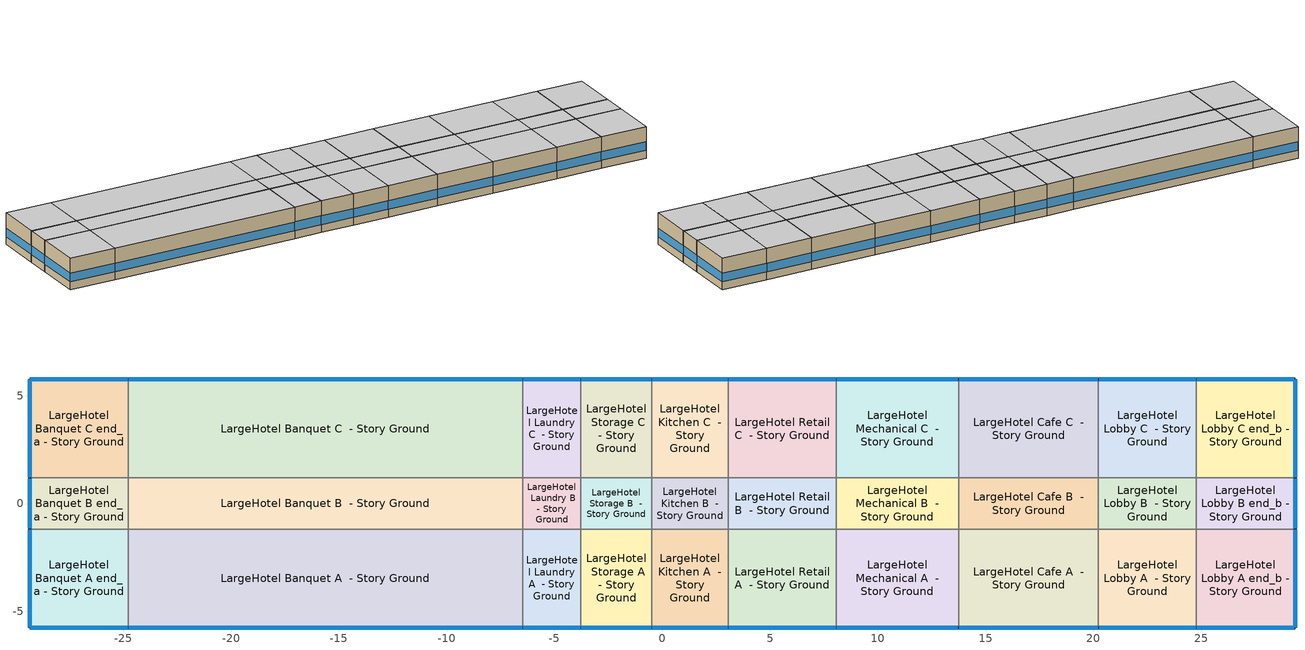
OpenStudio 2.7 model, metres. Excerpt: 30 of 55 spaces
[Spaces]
LargeHotel Banquet A end_a - Story Ground
 floor ground: -29.35,-5.76 -29.35,-1.18 -24.78,-1.18 -24.78,-5.76 z0
 wall outside: -29.35,-1.18 -29.35,-5.76 -24.78,-5.76 z0:3.05
 wall to LargeHotel Banquet B end_a - Story Ground: -24.78,-1.18 -29.35,-1.18 z0:3.05
 wall to LargeHotel Banquet A  - Story Ground: -24.78,-5.76 -24.78,-1.18 z0:3.05
 window: -29.33,-5.76 -24.8,-5.76 / -29.35,-1.21 -29.35,-5.73 z0.76:1.59
 ceiling adiabatic: -24.78,-5.76 -24.78,-1.18 -29.35,-1.18 -29.35,-5.76 z3.05
LargeHotel Banquet B end_a - Story Ground
 floor ground: -29.35,-1.18 -29.35,1.18 -24.78,1.18 -24.78,-1.18 z0
 wall outside: -29.35,1.18 -29.35,-1.18 z0:3.05
 wall to LargeHotel Banquet C end_a - Story Ground: -24.78,1.18 -29.35,1.18 z0:3.05
 wall to LargeHotel Banquet B  - Story Ground: -24.78,-1.18 -24.78,1.18 z0:3.05
 window: -29.35,1.16 -29.35,-1.16 z0.76:1.6
 ceiling adiabatic: -24.78,-1.18 -24.78,1.18 -29.35,1.18 -29.35,-1.18 z3.05
LargeHotel Banquet C end_a - Story Ground
 floor ground: -29.35,1.18 -29.35,5.76 -24.78,5.76 -24.78,1.18 z0
 wall outside: -24.78,5.76 -29.35,5.76 -29.35,1.18 z0:3.05
 wall to LargeHotel Banquet C  - Story Ground: -24.78,1.18 -24.78,5.76 z0:3.05
 window: -29.35,5.73 -29.35,1.21 / -24.8,5.76 -29.33,5.76 z0.76:1.59
 ceiling adiabatic: -24.78,1.18 -24.78,5.76 -29.35,5.76 -29.35,1.18 z3.05
LargeHotel Banquet A  - Story Ground
 floor ground: -24.78,-5.76 -24.78,-1.18 -6.47,-1.18 -6.47,-5.76 z0
 wall outside: -24.78,-5.76 -6.47,-5.76 z0:3.05
 wall to LargeHotel Banquet B  - Story Ground: -6.47,-1.18 -24.78,-1.18 z0:3.05
 wall to LargeHotel Laundry A  - Story Ground: -6.47,-5.76 -6.47,-1.18 z0:3.05
 window: -24.75,-5.76 -6.5,-5.76 z0.76:1.59
 ceiling adiabatic: -6.47,-5.76 -6.47,-1.18 -24.78,-1.18 -24.78,-5.76 z3.05
LargeHotel Banquet B  - Story Ground
 floor ground: -24.78,-1.18 -24.78,1.18 -6.47,1.18 -6.47,-1.18 z0
 wall to LargeHotel Banquet C  - Story Ground: -6.47,1.18 -24.78,1.18 z0:3.05
 wall to LargeHotel Laundry B  - Story Ground: -6.47,-1.18 -6.47,1.18 z0:3.05
 ceiling adiabatic: -6.47,-1.18 -6.47,1.18 -24.78,1.18 -24.78,-1.18 z3.05
LargeHotel Banquet C  - Story Ground
 floor ground: -24.78,1.18 -24.78,5.76 -6.47,5.76 -6.47,1.18 z0
 wall outside: -6.47,5.76 -24.78,5.76 z0:3.05
 wall to LargeHotel Laundry C  - Story Ground: -6.47,1.18 -6.47,5.76 z0:3.05
 window: -6.5,5.76 -24.75,5.76 z0.76:1.59
 ceiling adiabatic: -6.47,1.18 -6.47,5.76 -24.78,5.76 -24.78,1.18 z3.05
LargeHotel Laundry A  - Story Ground
 floor ground: -6.47,-5.76 -6.47,-1.18 -3.78,-1.18 -3.78,-5.76 z0
 wall outside: -6.47,-5.76 -3.78,-5.76 z0:3.05
 wall to LargeHotel Laundry B  - Story Ground: -3.78,-1.18 -6.47,-1.18 z0:3.05
 wall to LargeHotel Storage A  - Story Ground: -3.78,-5.76 -3.78,-1.18 z0:3.05
 window: -6.45,-5.76 -3.8,-5.76 z0.76:1.6
 ceiling adiabatic: -3.78,-5.76 -3.78,-1.18 -6.47,-1.18 -6.47,-5.76 z3.05
LargeHotel Laundry B  - Story Ground
 floor ground: -6.47,-1.18 -6.47,1.18 -3.78,1.18 -3.78,-1.18 z0
 wall to LargeHotel Laundry C  - Story Ground: -3.78,1.18 -6.47,1.18 z0:3.05
 wall to LargeHotel Storage B  - Story Ground: -3.78,-1.18 -3.78,1.18 z0:3.05
 ceiling adiabatic: -3.78,-1.18 -3.78,1.18 -6.47,1.18 -6.47,-1.18 z3.05
LargeHotel Laundry C  - Story Ground
 floor ground: -6.47,1.18 -6.47,5.76 -3.78,5.76 -3.78,1.18 z0
 wall outside: -3.78,5.76 -6.47,5.76 z0:3.05
 wall to LargeHotel Storage C  - Story Ground: -3.78,1.18 -3.78,5.76 z0:3.05
 window: -3.8,5.76 -6.45,5.76 z0.76:1.6
 ceiling adiabatic: -3.78,1.18 -3.78,5.76 -6.47,5.76 -6.47,1.18 z3.05
LargeHotel Storage A  - Story Ground
 floor ground: -3.78,-5.76 -3.78,-1.18 -0.49,-1.18 -0.49,-5.76 z0
 wall outside: -3.78,-5.76 -0.49,-5.76 z0:3.05
 wall to LargeHotel Storage B  - Story Ground: -0.49,-1.18 -3.78,-1.18 z0:3.05
 wall to LargeHotel Kitchen A  - Story Ground: -0.49,-5.76 -0.49,-1.18 z0:3.05
 window: -3.75,-5.76 -0.52,-5.76 z0.76:1.6
 ceiling adiabatic: -0.49,-5.76 -0.49,-1.18 -3.78,-1.18 -3.78,-5.76 z3.05
LargeHotel Storage B  - Story Ground
 floor ground: -3.78,-1.18 -3.78,1.18 -0.49,1.18 -0.49,-1.18 z0
 wall to LargeHotel Storage C  - Story Ground: -0.49,1.18 -3.78,1.18 z0:3.05
 wall to LargeHotel Kitchen B  - Story Ground: -0.49,-1.18 -0.49,1.18 z0:3.05
 ceiling adiabatic: -0.49,-1.18 -0.49,1.18 -3.78,1.18 -3.78,-1.18 z3.05
LargeHotel Storage C  - Story Ground
 floor ground: -3.78,1.18 -3.78,5.76 -0.49,5.76 -0.49,1.18 z0
 wall outside: -0.49,5.76 -3.78,5.76 z0:3.05
 wall to LargeHotel Kitchen C  - Story Ground: -0.49,1.18 -0.49,5.76 z0:3.05
 window: -0.52,5.76 -3.75,5.76 z0.76:1.6
 ceiling adiabatic: -0.49,1.18 -0.49,5.76 -3.78,5.76 -3.78,1.18 z3.05
LargeHotel Kitchen A  - Story Ground
 floor ground: -0.49,-5.76 -0.49,-1.18 3.07,-1.18 3.07,-5.76 z0
 wall outside: -0.49,-5.76 3.07,-5.76 z0:3.05
 wall to LargeHotel Kitchen B  - Story Ground: 3.07,-1.18 -0.49,-1.18 z0:3.05
 wall to LargeHotel Retail A  - Story Ground: 3.07,-5.76 3.07,-1.18 z0:3.05
 window: -0.47,-5.76 3.04,-5.76 z0.76:1.6
 ceiling adiabatic: 3.07,-5.76 3.07,-1.18 -0.49,-1.18 -0.49,-5.76 z3.05
LargeHotel Kitchen B  - Story Ground
 floor ground: -0.49,-1.18 -0.49,1.18 3.07,1.18 3.07,-1.18 z0
 wall to LargeHotel Kitchen C  - Story Ground: 3.07,1.18 -0.49,1.18 z0:3.05
 wall to LargeHotel Retail B  - Story Ground: 3.07,-1.18 3.07,1.18 z0:3.05
 ceiling adiabatic: 3.07,-1.18 3.07,1.18 -0.49,1.18 -0.49,-1.18 z3.05
LargeHotel Kitchen C  - Story Ground
 floor ground: -0.49,1.18 -0.49,5.76 3.07,5.76 3.07,1.18 z0
 wall outside: 3.07,5.76 -0.49,5.76 z0:3.05
 wall to LargeHotel Retail C  - Story Ground: 3.07,1.18 3.07,5.76 z0:3.05
 window: 3.04,5.76 -0.47,5.76 z0.76:1.6
 ceiling adiabatic: 3.07,1.18 3.07,5.76 -0.49,5.76 -0.49,1.18 z3.05
LargeHotel Retail A  - Story Ground
 floor ground: 3.07,-5.76 3.07,-1.18 8.07,-1.18 8.07,-5.76 z0
 wall outside: 3.07,-5.76 8.07,-5.76 z0:3.05
 wall to LargeHotel Retail B  - Story Ground: 8.07,-1.18 3.07,-1.18 z0:3.05
 wall to LargeHotel Mechanical A  - Story Ground: 8.07,-5.76 8.07,-1.18 z0:3.05
 window: 3.09,-5.76 8.05,-5.76 z0.76:1.59
 ceiling adiabatic: 8.07,-5.76 8.07,-1.18 3.07,-1.18 3.07,-5.76 z3.05
LargeHotel Retail B  - Story Ground
 floor ground: 3.07,-1.18 3.07,1.18 8.07,1.18 8.07,-1.18 z0
 wall to LargeHotel Retail C  - Story Ground: 8.07,1.18 3.07,1.18 z0:3.05
 wall to LargeHotel Mechanical B  - Story Ground: 8.07,-1.18 8.07,1.18 z0:3.05
 ceiling adiabatic: 8.07,-1.18 8.07,1.18 3.07,1.18 3.07,-1.18 z3.05
LargeHotel Retail C  - Story Ground
 floor ground: 3.07,1.18 3.07,5.76 8.07,5.76 8.07,1.18 z0
 wall outside: 8.07,5.76 3.07,5.76 z0:3.05
 wall to LargeHotel Mechanical C  - Story Ground: 8.07,1.18 8.07,5.76 z0:3.05
 window: 8.05,5.76 3.09,5.76 z0.76:1.59
 ceiling adiabatic: 8.07,1.18 8.07,5.76 3.07,5.76 3.07,1.18 z3.05
LargeHotel Mechanical A  - Story Ground
 floor ground: 8.07,-5.76 8.07,-1.18 13.74,-1.18 13.74,-5.76 z0
 wall outside: 8.07,-5.76 13.74,-5.76 z0:3.05
 wall to LargeHotel Mechanical B  - Story Ground: 13.74,-1.18 8.07,-1.18 z0:3.05
 wall to LargeHotel Cafe A  - Story Ground: 13.74,-5.76 13.74,-1.18 z0:3.05
 window: 8.1,-5.76 13.72,-5.76 z0.76:1.59
 ceiling adiabatic: 13.74,-5.76 13.74,-1.18 8.07,-1.18 8.07,-5.76 z3.05
LargeHotel Mechanical B  - Story Ground
 floor ground: 8.07,-1.18 8.07,1.18 13.74,1.18 13.74,-1.18 z0
 wall to LargeHotel Mechanical C  - Story Ground: 13.74,1.18 8.07,1.18 z0:3.05
 wall to LargeHotel Cafe B  - Story Ground: 13.74,-1.18 13.74,1.18 z0:3.05
 ceiling adiabatic: 13.74,-1.18 13.74,1.18 8.07,1.18 8.07,-1.18 z3.05
LargeHotel Mechanical C  - Story Ground
 floor ground: 8.07,1.18 8.07,5.76 13.74,5.76 13.74,1.18 z0
 wall outside: 13.74,5.76 8.07,5.76 z0:3.05
 wall to LargeHotel Cafe C  - Story Ground: 13.74,1.18 13.74,5.76 z0:3.05
 window: 13.72,5.76 8.1,5.76 z0.76:1.59
 ceiling adiabatic: 13.74,1.18 13.74,5.76 8.07,5.76 8.07,1.18 z3.05
LargeHotel Cafe A  - Story Ground
 floor ground: 13.74,-5.76 13.74,-1.18 20.24,-1.18 20.24,-5.76 z0
 wall outside: 13.74,-5.76 20.24,-5.76 z0:3.05
 wall to LargeHotel Cafe B  - Story Ground: 20.24,-1.18 13.74,-1.18 z0:3.05
 wall to LargeHotel Lobby A  - Story Ground: 20.24,-5.76 20.24,-1.18 z0:3.05
 window: 13.77,-5.76 20.21,-5.76 z0.76:1.59
 ceiling adiabatic: 20.24,-5.76 20.24,-1.18 13.74,-1.18 13.74,-5.76 z3.05
LargeHotel Cafe B  - Story Ground
 floor ground: 13.74,-1.18 13.74,1.18 20.24,1.18 20.24,-1.18 z0
 wall to LargeHotel Cafe C  - Story Ground: 20.24,1.18 13.74,1.18 z0:3.05
 wall to LargeHotel Lobby B  - Story Ground: 20.24,-1.18 20.24,1.18 z0:3.05
 ceiling adiabatic: 20.24,-1.18 20.24,1.18 13.74,1.18 13.74,-1.18 z3.05
LargeHotel Cafe C  - Story Ground
 floor ground: 13.74,1.18 13.74,5.76 20.24,5.76 20.24,1.18 z0
 wall outside: 20.24,5.76 13.74,5.76 z0:3.05
 wall to LargeHotel Lobby C  - Story Ground: 20.24,1.18 20.24,5.76 z0:3.05
 window: 20.21,5.76 13.77,5.76 z0.76:1.59
 ceiling adiabatic: 20.24,1.18 20.24,5.76 13.74,5.76 13.74,1.18 z3.05
LargeHotel Lobby A  - Story Ground
 floor ground: 20.24,-5.76 20.24,-1.18 24.78,-1.18 24.78,-5.76 z0
 wall outside: 20.24,-5.76 24.78,-5.76 z0:3.05
 wall to LargeHotel Lobby B  - Story Ground: 24.78,-1.18 20.24,-1.18 z0:3.05
 wall to LargeHotel Lobby A end_b - Story Ground: 24.78,-5.76 24.78,-1.18 z0:3.05
 window: 20.26,-5.76 24.75,-5.76 z0.76:1.59
 ceiling adiabatic: 24.78,-5.76 24.78,-1.18 20.24,-1.18 20.24,-5.76 z3.05
LargeHotel Lobby B  - Story Ground
 floor ground: 20.24,-1.18 20.24,1.18 24.78,1.18 24.78,-1.18 z0
 wall to LargeHotel Lobby C  - Story Ground: 24.78,1.18 20.24,1.18 z0:3.05
 wall to LargeHotel Lobby B end_b - Story Ground: 24.78,-1.18 24.78,1.18 z0:3.05
 ceiling adiabatic: 24.78,-1.18 24.78,1.18 20.24,1.18 20.24,-1.18 z3.05
LargeHotel Lobby C  - Story Ground
 floor ground: 20.24,1.18 20.24,5.76 24.78,5.76 24.78,1.18 z0
 wall outside: 24.78,5.76 20.24,5.76 z0:3.05
 wall to LargeHotel Lobby C end_b - Story Ground: 24.78,1.18 24.78,5.76 z0:3.05
 window: 24.75,5.76 20.26,5.76 z0.76:1.59
 ceiling adiabatic: 24.78,1.18 24.78,5.76 20.24,5.76 20.24,1.18 z3.05
LargeHotel Lobby A end_b - Story Ground
 floor ground: 24.78,-5.76 24.78,-1.18 29.35,-1.18 29.35,-5.76 z0
 wall outside: 24.78,-5.76 29.35,-5.76 29.35,-1.18 z0:3.05
 wall to LargeHotel Lobby B end_b - Story Ground: 29.35,-1.18 24.78,-1.18 z0:3.05
 window: 29.35,-5.73 29.35,-1.21 / 24.8,-5.76 29.33,-5.76 z0.76:1.59
 ceiling adiabatic: 29.35,-5.76 29.35,-1.18 24.78,-1.18 24.78,-5.76 z3.05
LargeHotel Lobby B end_b - Story Ground
 floor ground: 24.78,-1.18 24.78,1.18 29.35,1.18 29.35,-1.18 z0
 wall outside: 29.35,-1.18 29.35,1.18 z0:3.05
 wall to LargeHotel Lobby C end_b - Story Ground: 29.35,1.18 24.78,1.18 z0:3.05
 window: 29.35,-1.16 29.35,1.16 z0.76:1.6
 ceiling adiabatic: 29.35,-1.18 29.35,1.18 24.78,1.18 24.78,-1.18 z3.05
LargeHotel Lobby C end_b - Story Ground
 floor ground: 24.78,1.18 24.78,5.76 29.35,5.76 29.35,1.18 z0
 wall outside: 29.35,1.18 29.35,5.76 24.78,5.76 z0:3.05
 window: 29.33,5.76 24.8,5.76 / 29.35,1.21 29.35,5.73 z0.76:1.59
 ceiling adiabatic: 29.35,1.18 29.35,5.76 24.78,5.76 24.78,1.18 z3.05
[Building]
90.1-2004|LargeHotel
[Site]
Site 1
[SpaceType] Standards Building Type=LargeHotel
Name | Standards Space Type
LargeHotel Banquet | Banquet
LargeHotel Cafe | Cafe
LargeHotel Kitchen | Kitchen
LargeHotel Laundry | Laundry
LargeHotel Lobby | Lobby
LargeHotel Mechanical | Mechanical
LargeHotel Retail | Retail
LargeHotel Storage | Storage
[BuildingStory]
Story Ground: Nominal Z Coordinate {m}=0; Nominal Floor to Floor Height {m}=3.048
[Space] Building Story=Story Ground
Name | Space Type | Thermal Zone
LargeHotel Banquet A end_a - Story Ground | LargeHotel Banquet | Zone LargeHotel Banquet A end_a - Story Ground
LargeHotel Banquet B end_a - Story Ground | LargeHotel Banquet | Zone LargeHotel Banquet B end_a - Story Ground
LargeHotel Banquet C end_a - Story Ground | LargeHotel Banquet | Zone LargeHotel Banquet C end_a - Story Ground
LargeHotel Banquet A  - Story Ground | LargeHotel Banquet | Zone LargeHotel Banquet A  - Story Ground
LargeHotel Banquet B  - Story Ground | LargeHotel Banquet | Zone LargeHotel Banquet B  - Story Ground
LargeHotel Banquet C  - Story Ground | LargeHotel Banquet | Zone LargeHotel Banquet C  - Story Ground
LargeHotel Laundry A  - Story Ground | LargeHotel Laundry | Zone LargeHotel Laundry A  - Story Ground
LargeHotel Laundry B  - Story Ground | LargeHotel Laundry | Zone LargeHotel Laundry B  - Story Ground
LargeHotel Laundry C  - Story Ground | LargeHotel Laundry | Zone LargeHotel Laundry C  - Story Ground
LargeHotel Storage A  - Story Ground | LargeHotel Storage | Zone LargeHotel Storage A  - Story Ground
LargeHotel Storage B  - Story Ground | LargeHotel Storage | Zone LargeHotel Storage B  - Story Ground
LargeHotel Storage C  - Story Ground | LargeHotel Storage | Zone LargeHotel Storage C  - Story Ground
LargeHotel Kitchen A  - Story Ground | LargeHotel Kitchen | Zone LargeHotel Kitchen A  - Story Ground
LargeHotel Kitchen B  - Story Ground | LargeHotel Kitchen | Zone LargeHotel Kitchen B  - Story Ground
LargeHotel Kitchen C  - Story Ground | LargeHotel Kitchen | Zone LargeHotel Kitchen C  - Story Ground
LargeHotel Retail A  - Story Ground | LargeHotel Retail | Zone LargeHotel Retail A  - Story Ground
LargeHotel Retail B  - Story Ground | LargeHotel Retail | Zone LargeHotel Retail B  - Story Ground
LargeHotel Retail C  - Story Ground | LargeHotel Retail | Zone LargeHotel Retail C  - Story Ground
LargeHotel Mechanical A  - Story Ground | LargeHotel Mechanical | Zone LargeHotel Mechanical A  - Story Ground
LargeHotel Mechanical B  - Story Ground | LargeHotel Mechanical | Zone LargeHotel Mechanical B  - Story Ground
LargeHotel Mechanical C  - Story Ground | LargeHotel Mechanical | Zone LargeHotel Mechanical C  - Story Ground
LargeHotel Cafe A  - Story Ground | LargeHotel Cafe | Zone LargeHotel Cafe A  - Story Ground
LargeHotel Cafe B  - Story Ground | LargeHotel Cafe | Zone LargeHotel Cafe B  - Story Ground
LargeHotel Cafe C  - Story Ground | LargeHotel Cafe | Zone LargeHotel Cafe C  - Story Ground
LargeHotel Lobby A  - Story Ground | LargeHotel Lobby | Zone LargeHotel Lobby A  - Story Ground
LargeHotel Lobby B  - Story Ground | LargeHotel Lobby | Zone LargeHotel Lobby B  - Story Ground
LargeHotel Lobby C  - Story Ground | LargeHotel Lobby | Zone LargeHotel Lobby C  - Story Ground
LargeHotel Lobby A end_b - Story Ground | LargeHotel Lobby | Zone LargeHotel Lobby A end_b - Story Ground
LargeHotel Lobby B end_b - Story Ground | LargeHotel Lobby | Zone LargeHotel Lobby B end_b - Story Ground
LargeHotel Lobby C end_b - Story Ground | LargeHotel Lobby | Zone LargeHotel Lobby C end_b - Story Ground
[ThermalZone] Multiplier=1; Use Ideal Air Loads=No
Zone LargeHotel Banquet A end_a - Story Ground; Zone LargeHotel Banquet B end_a - Story Ground; Zone LargeHotel Banquet C end_a - Story Ground; Zone LargeHotel Banquet A  - Story Ground; Zone LargeHotel Banquet B  - Story Ground; Zone LargeHotel Banquet C  - Story Ground; Zone LargeHotel Laundry A  - Story Ground; Zone LargeHotel Laundry B  - Story Ground; Zone LargeHotel Laundry C  - Story Ground; Zone LargeHotel Storage A  - Story Ground; Zone LargeHotel Storage B  - Story Ground; Zone LargeHotel Storage C  - Story Ground; Zone LargeHotel Kitchen A  - Story Ground; Zone LargeHotel Kitchen B  - Story Ground; Zone LargeHotel Kitchen C  - Story Ground; Zone LargeHotel Retail A  - Story Ground; Zone LargeHotel Retail B  - Story Ground; Zone LargeHotel Retail C  - Story Ground; Zone LargeHotel Mechanical A  - Story Ground; Zone LargeHotel Mechanical B  - Story Ground; Zone LargeHotel Mechanical C  - Story Ground; Zone LargeHotel Cafe A  - Story Ground; Zone LargeHotel Cafe B  - Story Ground; Zone LargeHotel Cafe C  - Story Ground; Zone LargeHotel Lobby A  - Story Ground; Zone LargeHotel Lobby B  - Story Ground; Zone LargeHotel Lobby C  - Story Ground; Zone LargeHotel Lobby A end_b - Story Ground; Zone LargeHotel Lobby B end_b - Story Ground; Zone LargeHotel Lobby C end_b - Story Ground
[Sizing:Zone] Zone Cooling Design Supply Air Temperature Input Method=SupplyAirTemperature; Zone Cooling Design Supply Air Temperature {C}=14; Zone Cooling Design Supply Air Temperature Difference {deltaC}=11.11; Zone Heating Design Supply Air Temperature Input Method=SupplyAirTemperature; Zone Heating Design Supply Air Temperature {C}=40; Zone Heating Design Supply Air Temperature Difference {deltaC}=11.11; Zone Cooling Design Supply Air Humidity Ratio {kg-H2O/kg-air}=0.0085; Zone Heating Design Supply Air Humidity Ratio {kg-H2O/kg-air}=0.008; Cooling Design Air Flow Method=DesignDay; Heating Design Air Flow Method=DesignDay; Account for Dedicated Outdoor Air System=No; Dedicated Outdoor Air System Control Strategy=NeutralSupplyAir; Dedicated Outdoor Air Low Setpoint Temperature for Design {C}=autosize; Dedicated Outdoor Air High Setpoint Temperature for Design {C}=autosize
Zone LargeHotel Banquet A end_a - Story Ground; Zone LargeHotel Banquet B end_a - Story Ground; Zone LargeHotel Banquet C end_a - Story Ground; Zone LargeHotel Banquet A  - Story Ground; Zone LargeHotel Banquet B  - Story Ground; Zone LargeHotel Banquet C  - Story Ground; Zone LargeHotel Laundry A  - Story Ground; Zone LargeHotel Laundry B  - Story Ground; Zone LargeHotel Laundry C  - Story Ground; Zone LargeHotel Storage A  - Story Ground; Zone LargeHotel Storage B  - Story Ground; Zone LargeHotel Storage C  - Story Ground; Zone LargeHotel Kitchen A  - Story Ground; Zone LargeHotel Kitchen B  - Story Ground; Zone LargeHotel Kitchen C  - Story Ground; Zone LargeHotel Retail A  - Story Ground; Zone LargeHotel Retail B  - Story Ground; Zone LargeHotel Retail C  - Story Ground; Zone LargeHotel Mechanical A  - Story Ground; Zone LargeHotel Mechanical B  - Story Ground; Zone LargeHotel Mechanical C  - Story Ground; Zone LargeHotel Cafe A  - Story Ground; Zone LargeHotel Cafe B  - Story Ground; Zone LargeHotel Cafe C  - Story Ground; Zone LargeHotel Lobby A  - Story Ground; Zone LargeHotel Lobby B  - Story Ground; Zone LargeHotel Lobby C  - Story Ground; Zone LargeHotel Lobby A end_b - Story Ground; Zone LargeHotel Lobby B end_b - Story Ground; Zone LargeHotel Lobby C end_b - Story Ground; Zone LargeHotel GuestRoom A end_a - Story Mid; Zone LargeHotel GuestRoom B end_a - Story Mid; Zone LargeHotel GuestRoom C end_a - Story Mid; Zone LargeHotel GuestRoom A  - Story Mid; Zone LargeHotel GuestRoom B  - Story Mid; Zone LargeHotel GuestRoom C  - Story Mid; Zone LargeHotel Lobby A  - Story Mid; Zone LargeHotel Lobby B  - Story Mid; Zone LargeHotel Lobby C  - Story Mid; Zone LargeHotel Corridor A  - Story Mid; Zone LargeHotel Corridor B  - Story Mid; Zone LargeHotel Corridor C  - Story Mid; Zone LargeHotel Corridor A end_b - Story Mid; Zone LargeHotel Corridor B end_b - Story Mid; Zone LargeHotel Corridor C end_b - Story Mid; Zone LargeHotel GuestRoom A end_a - Story Mid2; Zone LargeHotel GuestRoom B end_a - Story Mid2; Zone LargeHotel GuestRoom C end_a - Story Mid2; Zone LargeHotel GuestRoom A  - Story Mid2; Zone LargeHotel GuestRoom B  - Story Mid2; Zone LargeHotel GuestRoom C  - Story Mid2; Zone LargeHotel GuestRoom A end_b - Story Mid2; Zone LargeHotel GuestRoom B end_b - Story Mid2; Zone LargeHotel GuestRoom C end_b - Story Mid2; Zone LargeHotel GuestRoom  - Story Top
